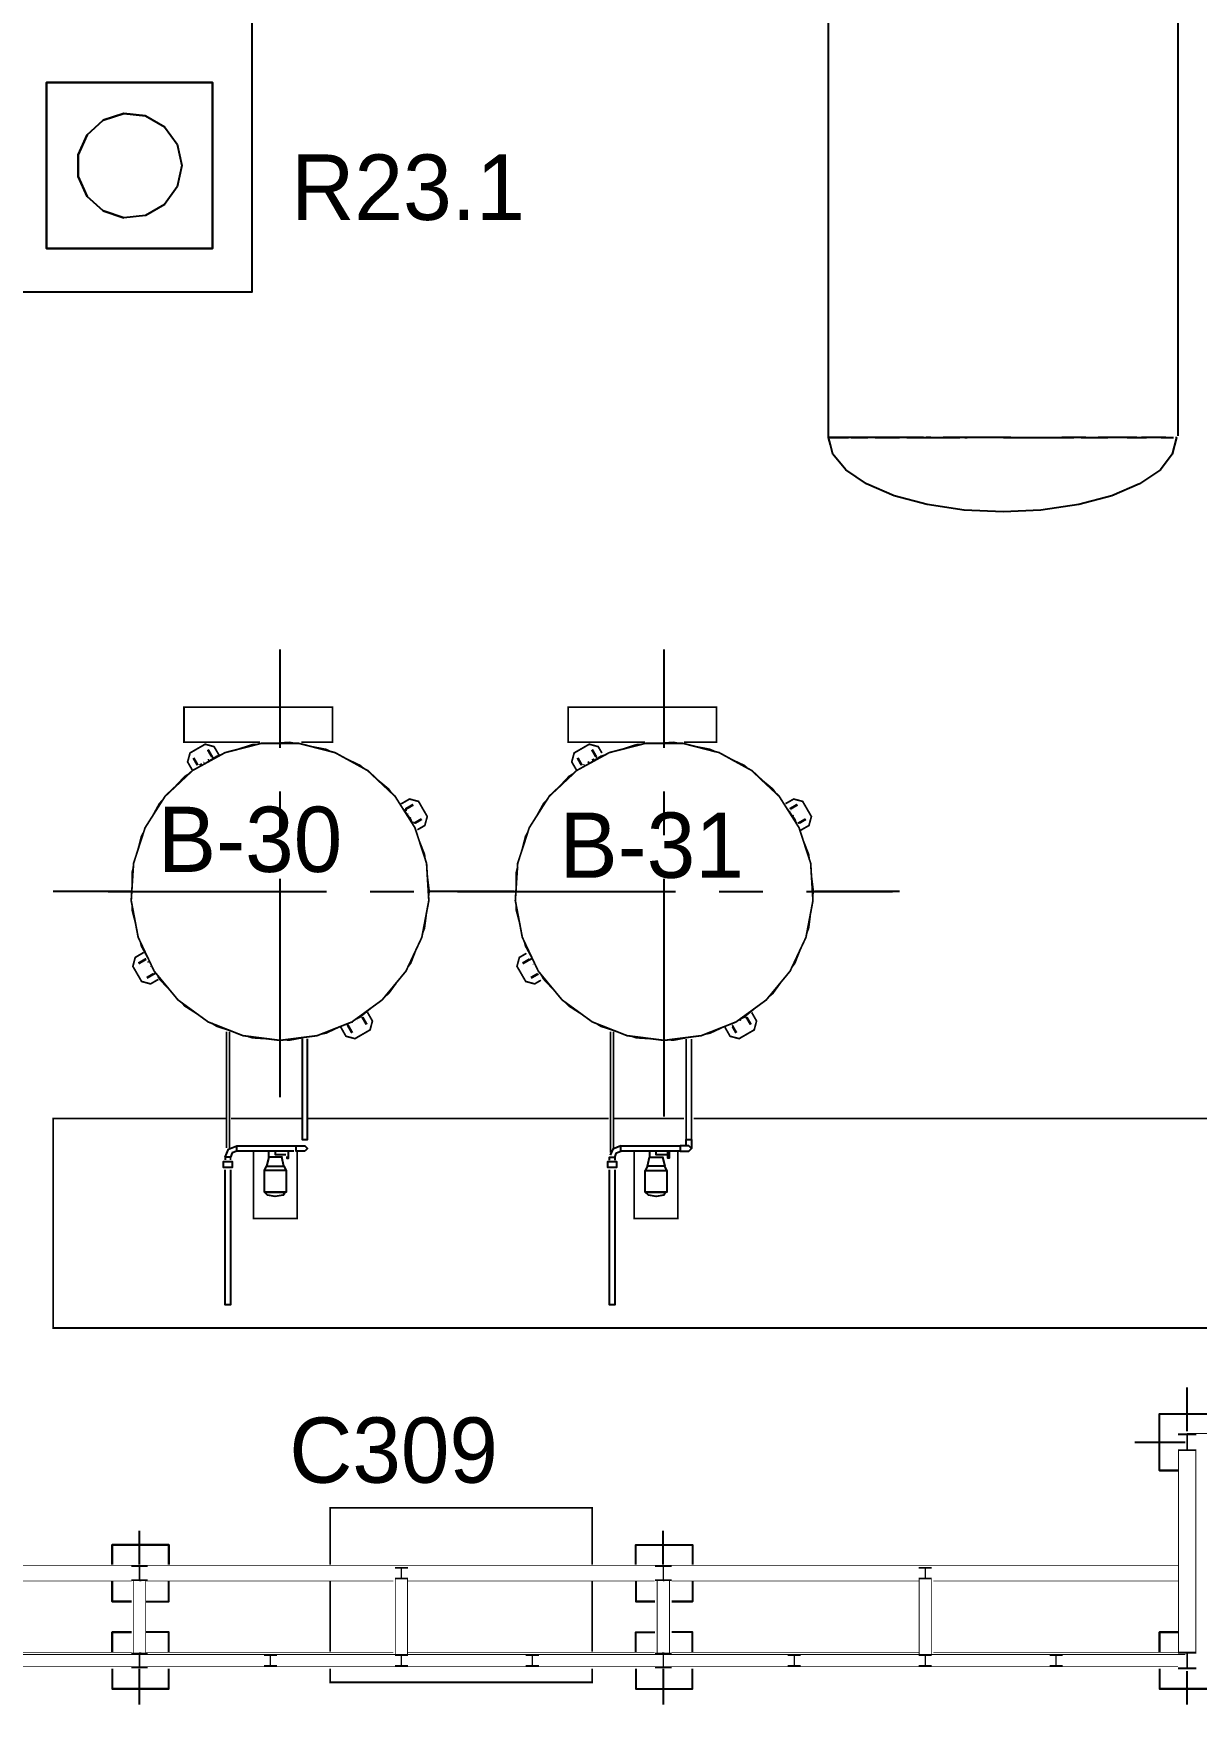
# Model space of a CAD drawing. Extents: x -57244 to 324435, y 15553 to 159369.
# Drawn here: x 139636 to 152959, y 60573 to 79712 of the extents above; entities that cross this region are included whole.
import ezdxf

# ---------------------------------------------------------------- set-up
doc = ezdxf.new("R2010")
doc.units = 0
doc.header["$LTSCALE"] = 2000
doc.header["$MEASUREMENT"] = 0
doc.linetypes.add('CENTER', pattern=[2, 1.25, -0.25, 0.25, -0.25])
doc.linetypes.add('DASHDOT', pattern=[1, 0.5, -0.25, 0, -0.25])
doc.layers.add('BASE', color=253, linetype='CONTINUOUS')
doc.styles.add('TXT', font='TXT', dxfattribs={"height": 0.2})

msp = doc.modelspace()

# ---------------------------------------------------------------- linework, layer by layer
at = {"layer": 'BASE', "linetype": 'Continuous'}
for p, q in [((140436, 77679, 10000), (140673, 77602, 10000)), ((149001, 75083, 4534), (149195, 75083, 4239)), ((149047, 75083, 6536), (149047, 75083, 6536)), ((149278, 75083, 4151), (149528, 75083, 3915)), ((149335, 75083, 6903), (149335, 75083, 6903)), ((149525, 75083, 7082), (149525, 75083, 7082)), ((149639, 75083, 3844), (149833, 75083, 3732)), ((149695, 75083, 7189), (149695, 75083, 7189)), ((149916, 75083, 3684), (149861, 75083, 3716)), ((150249, 75083, 3574), (150055, 75083, 3632)), ((150304, 75083, 3558), (150332, 75083, 3549)), ((150304, 75083, 7442), (150332, 75083, 7451)), ((150665, 75083, 3515), (150526, 75083, 3523)), ((150804, 75083, 3507), (150748, 75083, 3510)), ((150970, 75083, 3523), (151109, 75083, 3547)), ((151012, 75083, 7470), (151012, 75083, 7470)), ((151192, 75083, 3562), (151248, 75083, 3572)), ((151553, 75083, 3686), (151414, 75083, 3626)), ((151636, 75083, 3722), (151664, 75083, 3734)), ((151941, 75083, 3916), (151830, 75083, 3833)), ((152052, 75083, 3998), (151997, 75083, 3957)), ((152163, 75083, 4102), (152274, 75083, 4235)), ((152357, 75083, 4334), (152330, 75083, 4301)), ((152357, 75083, 6667), (152357, 75083, 6667)), ((152524, 75083, 4620), (152441, 75083, 4455)), ((152579, 75083, 4731), (152552, 75083, 4675)), ((152635, 75083, 4869), (152690, 75083, 5104)), ((152663, 75083, 6031), (152693, 75083, 5945)), ((151611, 74317, 5500), (151175, 74254, 5394)), ((152536, 63253), (152746, 63253)), ((140761, 61753), (140536, 61753)), ((140927, 61753), (141186, 61753)), ((146753, 61753), (146536, 61753)), ((146948, 61753), (147186, 61753)), ((141186, 60753), (140536, 60753)), ((146536, 60753), (147186, 60753)), ((153186, 60753), (152536, 60753)), ((152861, 60753, 150), (152861, 60752, 150))]:
    msp.add_line(p, q, dxfattribs=at)
at = {"layer": 'BASE', "linetype": 'CENTER'}
for p, q in [((142461, 67530, 33950), (142461, 72656, 33950)), ((146861, 67530, 33950), (146861, 72656, 33950)), ((140492, 69886, 12014), (149477, 69886, 12014))]:
    msp.add_line(p, q, dxfattribs=at)
at = {"layer": 'BASE', "linetype": 'DASHDOT'}
for p, q in [((140761, 69886, 0), (139861, 69886, 0)), ((145144, 69886, 0), (144173, 69886, 0)), ((148765, 69886, 0), (148584, 69886, 0)), ((149555, 69886, 0), (148765, 69886, 0)), ((146861, 67309, 0), (146861, 68169, 0)), ((152851, 63703, 150), (152851, 64204, 150)), ((152250, 63578, 150), (152829, 63578, 150)), ((140851, 62177, 150), (140851, 62563, 150)), ((146851, 62177, 150), (146851, 62563, 150)), ((140851, 60573, 150), (140851, 60984, 150)), ((146851, 60984, 150), (146851, 60573, 150)), ((152851, 60573, 150), (152851, 60956, 150))]:
    msp.add_line(p, q, dxfattribs=at)
at = {"layer": 'BASE', "linetype": 'Continuous', "extrusion": (-0.993717, 0, 0.111926), "elevation": -147193}
msp.add_lwpolyline([(-75083, 22309), (-75083, 22114), (-85833, 22114), (-85833, 22309)], dxfattribs=at)
at = {"layer": 'BASE', "linetype": 'Continuous'}
for points, elevation in [([(137136, 82549), (142136, 82549), (142136, 76749), (137136, 76749)], 10000), ([(139786, 77249), (141686, 77249), (141686, 79149), (139786, 79149)], 10000), ([(140250, 77846), (140149, 78074), (140149, 78323), (140250, 78551), (140436, 78718), (140673, 78795), (140921, 78769), (141137, 78644), (141284, 78443), (141336, 78199), (141284, 77955), (141137, 77753), (140921, 77628), (140673, 77602), (140436, 77679)], 10600)]:
    msp.add_lwpolyline(points, close=True, dxfattribs=dict(at, elevation=elevation))
msp.add_lwpolyline([(141686, 77249), (139786, 77249), (139786, 79149), (141686, 79149)], close=True, dxfattribs=at)
for points, elevation in [([(140921, 78769), (140673, 78795), (140436, 78718)], 10000), ([(140250, 78551), (140149, 78323), (140149, 78074), (140250, 77846)], 10000), ([(141284, 78443), (141336, 78199), (141284, 77955), (141137, 77753), (140921, 77628)], 10000), ([(152746, 63253), (152536, 63253), (152536, 63903), (153186, 63903), (153186, 63703)], 150), ([(152746, 63253), (152536, 63253), (152536, 63903), (153186, 63903), (153186, 63703)], 150), ([(141186, 62177), (141186, 62403), (140536, 62403), (140536, 62177)], 150), ([(140536, 62177), (140536, 62403), (141186, 62403), (141186, 62177)], 150), ([(146536, 62177), (146536, 62403), (147186, 62403), (147186, 62177)], 150), ([(146536, 62177), (146536, 62403), (147186, 62403), (147186, 62177)], 150), ([(140761, 61753), (140536, 61753), (140536, 61983)], 150), ([(140536, 61983), (140536, 61753), (140761, 61753)], 150), ([(140927, 61753), (141186, 61753), (141186, 61983)], 150), ([(140927, 61753), (141186, 61753), (141186, 61983)], 150), ([(146536, 61983), (146536, 61753), (146753, 61753)], 150), ([(146536, 61983), (146536, 61753), (146753, 61753)], 150), ([(147186, 61983), (147186, 61753), (146948, 61753)], 150), ([(147186, 61983), (147186, 61753), (146948, 61753)], 150), ([(140536, 61178), (140536, 61403), (140761, 61403)], 150), ([(140761, 61403), (140536, 61403), (140536, 61178)], 150), ([(141186, 61178), (141186, 61403), (140927, 61403)], 150), ([(141186, 61178), (141186, 61403), (140927, 61403)], 150), ([(146536, 61178), (146536, 61403), (146753, 61403)], 150), ([(146536, 61178), (146536, 61403), (146753, 61403)], 150), ([(147186, 61178), (147186, 61403), (146948, 61403)], 150), ([(147186, 61178), (147186, 61403), (146948, 61403)], 150), ([(152746, 61403), (152536, 61403), (152536, 61178)], 150), ([(152536, 61178), (152536, 61403), (152746, 61403)], 150), ([(140536, 60984), (140536, 60753), (141186, 60753), (141186, 60984)], 150), ([(140536, 60984), (140536, 60753), (141186, 60753), (141186, 60984)], 150), ([(146536, 60984), (146536, 60753), (147186, 60753), (147186, 60984)], 150), ([(146536, 60984), (146536, 60753), (147186, 60753), (147186, 60984)], 150), ([(152536, 60984), (152536, 60753), (153186, 60753), (153186, 60956)], 150), ([(152536, 60984), (152536, 60753), (153186, 60753), (153186, 60956)], 150)]:
    msp.add_lwpolyline(points, dxfattribs=dict(at, elevation=elevation))
at = {"layer": 'BASE', "linetype": 'Continuous', "extrusion": (-0.960536, -0.254513, 0.112225), "elevation": -161365}
msp.add_lwpolyline([(-34395, 23759), (-34481, 23759), (-34475, 23948)], dxfattribs=at)
at = {"layer": 'BASE', "linetype": 'Continuous', "extrusion": (0, -1, 0), "elevation": -75083}
for points in [[(149833, 7268), (149549, 7104), (149211, 6786), (148956, 6398), (148797, 5961), (148765, 5687)], [(148765, 5313), (148797, 5039), (148945, 4631)], [(148806, 5983), (148793, 5945), (148765, 5694)], [(150360, 7457), (150298, 7450), (150083, 7375)], [(150665, 7485), (150396, 7470), (150360, 7459)], [(150832, 7490), (150743, 7500), (150554, 7479)], [(151692, 7251), (151611, 7302), (151442, 7361)], [(152080, 6973), (151990, 7064), (151858, 7146)], [(152274, 6765), (152115, 6955), (151997, 7043)], [(152607, 6190), (152545, 6368), (152468, 6489)]]:
    msp.add_lwpolyline(points, dxfattribs=at)
at = {"layer": 'BASE', "linetype": 'Continuous', "extrusion": (0, 1, 0), "elevation": 75083}
for points in [[(-148834, 6062), (-148941, 6368), (-148973, 6419)], [(-149306, 6874), (-149496, 7064), (-149555, 7101)], [(-149666, 7171), (-149875, 7302), (-149944, 7326)], [(-149861, 7284), (-149951, 7336), (-150249, 7426)], [(-150748, 7490), (-150859, 7497), (-151109, 7453)], [(-151192, 7438), (-151316, 7416), (-151553, 7314)], [(-152552, 6325), (-152622, 6184), (-152690, 5896)]]:
    msp.add_lwpolyline(points, dxfattribs=at)
at = {"layer": 'BASE', "linetype": 'Continuous', "extrusion": (0, 1, 2.94148e-13), "elevation": 75083}
msp.add_lwpolyline([(-149222, 6790), (-149179, 6747), (-149028, 6507)], dxfattribs=at)
at = {"layer": 'BASE', "linetype": 'Continuous', "extrusion": (0, 1, 5.76727e-13), "elevation": 75083}
msp.add_lwpolyline([(-150998, 7471), (-151188, 7450), (-151275, 7419)], dxfattribs=at)
at = {"layer": 'BASE', "linetype": 'Continuous', "extrusion": (0, -1, 3.42799e-13), "elevation": -75083}
msp.add_lwpolyline([(151636, 7278), (151743, 7232), (151941, 7084)], dxfattribs=at)
at = {"layer": 'BASE', "linetype": 'Continuous', "extrusion": (0, 1, 2.11405e-13), "elevation": 75083}
msp.add_lwpolyline([(-152191, 6862), (-152307, 6747), (-152385, 6622)], dxfattribs=at)
at = {"layer": 'BASE', "linetype": 'Continuous', "extrusion": (0, 1, 1.53683e-13), "elevation": 75083}
msp.add_lwpolyline([(-152524, 6380), (-152414, 6599), (-152330, 6699)], dxfattribs=at)
at = {"layer": 'BASE', "linetype": 'Continuous', "extrusion": (-0.049234, 0.998787, 0), "elevation": 66721}
msp.add_lwpolyline([(-154647, 5607), (-154647, 5393), (-154215, 5500)], dxfattribs=at)
at = {"layer": 'BASE', "linetype": 'Continuous'}
for points, const_width, elevation in [([(142231, 71596), (141361, 71596), (141361, 71996), (143061, 71996), (143061, 71596), (142703, 71596)], 20, 2200), ([(146642, 71596), (145761, 71596), (145761, 71996), (147461, 71996), (147461, 71596), (147086, 71596)], 20, 2200), ([(141454, 71279), (141402, 71369), (141430, 71472), (141603, 71572), (141705, 71544), (141760, 71451)], 20, 275), ([(141981, 71514), (142141, 71566), (142203, 71570)], 20, 10661), ([(142620, 71583), (142568, 71593), (142398, 71582)], 20, 10661), ([(142408, 71582), (142408, 71582)], 20, 10661), ([(146148, 71471), (146105, 71544), (146003, 71572), (145830, 71472), (145802, 71369), (145856, 71277)], 20, 275), ([(146808, 71582), (146808, 71582), (147021, 71582), (147021, 71582)], 20, 10661), ([(146809, 71582), (146968, 71593), (147024, 71582)], 20, 10661), ([(141430, 71472), (141402, 71369), (141454, 71279)], 20, 150), ([(141511, 71332), (141470, 71404), (141478, 71408), (141522, 71332)], 20, 1950), ([(141593, 71344), (141734, 71433), (141787, 71451)], 20, 10661), ([(141649, 71379), (141621, 71362)], 20, 1304), ([(141681, 71415), (141683, 71416), (141635, 71499), (141643, 71504), (141694, 71415)], 20, 1950), ([(141649, 71396), (141633, 71388)], 20, 1950), ([(141760, 71451), (141705, 71544)], 20, 150), ([(141785, 71450), (141785, 71450)], 20, 10661), ([(141988, 71516), (141988, 71516)], 20, 10661), ([(142194, 71569), (142194, 71569)], 20, 10661), ([(143036, 71490), (142989, 71512), (142842, 71540)], 20, 10661), ([(143424, 71290), (143376, 71330), (143230, 71399)], 20, 10661), ([(145922, 71332), (145878, 71408), (145870, 71404), (145911, 71332)], 20, 1950), ([(146185, 71450), (145998, 71347)], 20, 10661), ([(146198, 71454), (146134, 71433), (146004, 71351)], 20, 10661), ([(146081, 71415), (146083, 71416), (146035, 71499), (146043, 71504), (146087, 71427)], 20, 1950), ([(146060, 71403), (146033, 71388)], 20, 1950), ([(146051, 71388), (146060, 71393)], 20, 1950), ([(146087, 71404), (146105, 71415)], 20, 1304), ([(146148, 71471), (146105, 71544)], 20, 150), ([(146134, 71433), (146115, 71422)], 20, 1304), ([(146388, 71516), (146594, 71569)], 20, 10661), ([(146587, 71569), (146541, 71566), (146393, 71517)], 20, 10661), ([(146559, 71567), (146541, 71566)], 20, 1304), ([(147225, 71544), (147389, 71512), (147447, 71485)], 20, 10661), ([(147437, 71489), (147231, 71542)], 20, 10661), ([(147817, 71296), (147631, 71398)], 20, 10661), ([(147808, 71304), (147776, 71330), (147641, 71393)], 20, 10661), ([(141427, 71238), (141372, 71204), (141260, 71085)], 20, 10661), ([(141399, 71221), (141372, 71204)], 20, 1304), ([(141418, 71233), (141418, 71233)], 20, 10661), ([(141565, 71348), (141537, 71332)], 20, 1950), ([(141565, 71338), (141555, 71332)], 20, 1950), ([(141593, 71364), (141585, 71360)], 20, 1950), ([(141618, 71360), (141593, 71344)], 20, 1304), ([(141598, 71347), (141598, 71347)], 20, 10661), ([(143376, 71330), (143396, 71313)], 20, 1304), ([(145810, 71228), (145772, 71204), (145658, 71082)], 20, 10661), ([(145662, 71087), (145818, 71233)], 20, 10661), ([(145937, 71332), (145949, 71339)], 20, 1950), ([(145985, 71360), (146004, 71371)], 20, 1950), ([(146003, 71360), (146004, 71361)], 20, 1950), ([(141262, 71087), (141262, 71087)], 20, 10661), ([(143729, 71025), (143706, 71057), (143575, 71166)], 20, 10661), ([(143646, 71107), (143706, 71057), (143728, 71027)], 20, 1304), ([(147975, 71166), (148106, 71057), (148140, 71010)], 20, 10661), ([(147982, 71159), (148138, 71014)], 20, 10661), ([(141121, 70937), (141079, 70892), (141001, 70749)], 20, 10661), ([(141116, 70931), (141116, 70931)], 20, 10661), ([(143847, 70888), (143944, 70944), (144047, 70917), (144147, 70744), (144119, 70641), (144034, 70592)], 20, 275), ([(143863, 70841), (143863, 70841)], 20, 10661), ([(143979, 70657), (143958, 70711), (143868, 70834)], 20, 10661), ([(143909, 70805), (143898, 70823), (143981, 70871), (143977, 70879), (143896, 70832)], 20, 1950), ([(143899, 70805), (143896, 70810)], 20, 1950), ([(143944, 70944), (144047, 70917)], 20, 150), ([(145401, 70749), (145479, 70892), (145528, 70944)], 20, 10661), ([(145402, 70751), (145402, 70751), (145516, 70931)], 20, 10661), ([(148251, 70891), (148344, 70944), (148447, 70917)], 20, 150), ([(148251, 70891), (148344, 70944), (148447, 70917), (148547, 70744), (148519, 70641), (148418, 70583)], 20, 275), ([(148263, 70841), (148263, 70841), (148377, 70661)], 20, 10661), ([(148269, 70833), (148358, 70711), (148375, 70666)], 20, 10661), ([(148289, 70805), (148307, 70780)], 20, 1304), ([(148297, 70833), (148377, 70879), (148381, 70871), (148307, 70828)], 20, 1950), ([(148307, 70808), (148309, 70805)], 20, 1950), ([(141002, 70751), (141002, 70751)], 20, 10661), ([(143909, 70777), (143923, 70758)], 20, 1304), ([(143923, 70780), (143925, 70777)], 20, 1950), ([(143929, 70749), (143950, 70722)], 20, 1304), ([(143957, 70722), (143951, 70732)], 20, 1950), ([(143989, 70666), (143979, 70684)], 20, 1950), ([(143991, 70666), (144072, 70713), (144077, 70706), (144007, 70665)], 20, 1950), ([(144034, 70592), (144119, 70641), (144147, 70744)], 20, 150), ([(148329, 70749), (148309, 70777)], 20, 1304), ([(148335, 70760), (148341, 70749)], 20, 1950), ([(148358, 70711), (148350, 70722)], 20, 1304), ([(148409, 70666), (148477, 70706), (148472, 70713), (148391, 70666)], 20, 1950), ([(148418, 70583), (148519, 70641)], 20, 150), ([(140899, 70565), (140873, 70517), (140833, 70361)], 20, 10661), ([(140873, 70517), (140861, 70472)], 20, 1304), ([(144052, 70472), (144115, 70313), (144123, 70250)], 20, 10661), ([(145233, 70361), (145233, 70361), (145299, 70564), (145299, 70564)], 20, 10661), ([(145233, 70361), (145273, 70517), (145294, 70555)], 20, 10661), ([(145247, 70417), (145261, 70472)], 20, 1304), ([(145273, 70517), (145268, 70500)], 20, 1304), ([(148452, 70472), (148515, 70313), (148523, 70250)], 20, 10661), ([(148456, 70462), (148522, 70259)], 20, 10661), ([(144122, 70259), (144122, 70259)], 20, 10661), ([(140766, 69945), (140766, 70102), (140783, 70167)], 20, 10661), ([(144148, 70056), (144169, 69888), (144162, 69834)], 20, 10661), ([(144149, 70047), (144149, 70047)], 20, 10661), ([(145183, 70167), (145166, 70102), (145166, 69945)], 20, 10661), ([(145166, 69941), (145180, 70154), (145180, 70154)], 20, 10661), ([(145166, 70028), (145166, 70102), (145176, 70139)], 20, 1304), ([(148562, 69834), (148569, 69888), (148548, 70056)], 20, 10661), ([(148549, 70047), (148562, 69835)], 20, 10661), ([(140766, 69723), (140766, 69674), (140804, 69529)], 20, 10661), ([(144162, 69835), (144162, 69835)], 20, 10661), ([(145166, 69728), (145206, 69518)], 20, 10661), ([(145166, 69723), (145166, 69674), (145204, 69529)], 20, 10661), ([(145175, 69640), (145166, 69674), (145166, 69723)], 20, 1304), ([(140806, 69518), (140806, 69518)], 20, 10661), ([(144097, 69418), (144115, 69463), (144134, 69612)], 20, 10661), ([(144127, 69556), (144116, 69473)], 20, 1304), ([(148495, 69413), (148495, 69413), (148535, 69622)], 20, 10661), ([(148497, 69418), (148515, 69463), (148534, 69612)], 20, 10661), ([(140859, 69311), (140859, 69311)], 20, 10661), ([(140873, 69259), (140861, 69307)], 20, 1304), ([(140953, 69113), (140873, 69259), (140861, 69307)], 20, 10661), ([(145350, 69119), (145259, 69311)], 20, 10661), ([(145261, 69307), (145273, 69259), (145353, 69113)], 20, 10661), ([(145268, 69279), (145273, 69259), (145311, 69190)], 20, 1304), ([(140899, 69187), (140802, 69130), (140775, 69028), (140875, 68855), (140977, 68827), (141066, 68878)], 20, 275), ([(140899, 69187), (140802, 69130), (140775, 69028), (140875, 68855)], 20, 150), ([(140927, 69118), (140845, 69070), (140850, 69062), (140927, 69107)], 20, 1950), ([(140947, 69085), (140955, 69071)], 20, 1950), ([(144020, 69224), (143958, 69065), (143923, 69018)], 20, 10661), ([(143958, 69065), (143965, 69085)], 20, 1304), ([(145283, 69177), (145202, 69130), (145175, 69028), (145275, 68855), (145377, 68827), (145449, 68869)], 20, 275), ([(145338, 69100), (145332, 69110), (145250, 69062), (145245, 69070), (145318, 69113)], 20, 1950), ([(145323, 69168), (145338, 69140)], 20, 1304), ([(148326, 69022), (148417, 69214), (148417, 69214)], 20, 10661), ([(148418, 69218), (148358, 69065), (148332, 69029)], 20, 10661), ([(148358, 69065), (148376, 69113)], 20, 1304), ([(141012, 68946), (140941, 68905), (140945, 68897), (141030, 68946)], 20, 1950), ([(140983, 69023), (140979, 69029)], 20, 1950), ([(141060, 68918), (141079, 68884), (141177, 68780)], 20, 10661), ([(143926, 69022), (143926, 69022)], 20, 10661), ([(145412, 68946), (145341, 68905), (145345, 68897), (145422, 68941)], 20, 1950), ([(145363, 69057), (145366, 69052)], 20, 1950), ([(145449, 68938), (145479, 68884), (145588, 68768)], 20, 10661), ([(145453, 68931), (145589, 68767)], 20, 10661), ([(145525, 68835), (145479, 68884), (145460, 68918)], 20, 1304), ([(140977, 68827), (141066, 68878)], 20, 150), ([(141189, 68767), (141189, 68767)], 20, 10661), ([(143674, 68692), (143706, 68719), (143791, 68835)], 20, 10661), ([(143679, 68696), (143706, 68719)], 20, 1304), ([(143800, 68849), (143800, 68849)], 20, 10661), ([(148057, 68678), (148106, 68719), (148196, 68843)], 20, 10661), ([(148064, 68684), (148200, 68849)], 20, 10661), ([(141333, 68613), (141372, 68572), (141510, 68484)], 20, 10661), ([(141335, 68611), (141335, 68611)], 20, 10661), ([(141371, 68573), (141372, 68572)], 20, 1304), ([(143507, 68554), (143376, 68446), (143319, 68419)], 20, 10661), ([(143500, 68548), (143500, 68548)], 20, 10661), ([(143664, 68684), (143664, 68684)], 20, 10661), ([(145733, 68613), (145772, 68572), (145921, 68477)], 20, 10661), ([(145735, 68611), (145908, 68486), (145908, 68486)], 20, 10661), ([(147724, 68421), (147776, 68446), (147891, 68541)], 20, 10661), ([(147727, 68423), (147900, 68548), (147900, 68548)], 20, 10661), ([(141898, 68289), (141734, 68342), (141676, 68379)], 20, 10661), ([(141688, 68371), (141688, 68371)], 20, 10661), ([(141787, 68325), (141734, 68342)], 20, 1304), ([(141815, 68316), (141870, 68298)], 20, 1304), ([(143142, 68336), (142989, 68264), (142931, 68253)], 20, 10661), ([(143134, 68332), (143134, 68332)], 20, 10661), ([(143154, 68336), (143216, 68227), (143319, 68200), (143492, 68300), (143519, 68402), (143462, 68502)], 20, 275), ([(143216, 68227), (143154, 68336)], 20, 150), ([(143246, 68364), (143239, 68359), (143286, 68277), (143278, 68272), (143230, 68356)], 20, 1950), ([(143294, 68391), (143285, 68386)], 20, 1950), ([(143327, 68423), (143327, 68423)], 20, 10661), ([(143342, 68419), (143341, 68418)], 20, 1950), ([(143376, 68446), (143396, 68463)], 20, 1304), ([(143409, 68447), (143452, 68372), (143444, 68368), (143398, 68447)], 20, 1950), ([(143519, 68402), (143462, 68502)], 20, 150), ([(146282, 68294), (146134, 68342), (146087, 68372)], 20, 10661), ([(146088, 68371), (146088, 68371), (146286, 68293), (146286, 68293)], 20, 10661), ([(147534, 68332), (147534, 68332), (147336, 68253)], 20, 10661), ([(147336, 68253), (147389, 68264), (147530, 68330)], 20, 10661), ([(147558, 68329), (147616, 68227), (147719, 68200), (147892, 68300), (147919, 68402), (147863, 68500)], 20, 275), ([(147558, 68329), (147616, 68227)], 20, 150), ([(147641, 68361), (147646, 68364)], 20, 1950), ([(147641, 68355), (147686, 68277), (147678, 68272), (147641, 68337)], 20, 1950), ([(147724, 68409), (147742, 68419)], 20, 1950), ([(147808, 68472), (147780, 68449)], 20, 1304), ([(147780, 68441), (147790, 68447)], 20, 1950), ([(147809, 68447), (147852, 68372), (147844, 68368), (147798, 68447)], 20, 1950), ([(147811, 68475), (147835, 68495)], 20, 1304), ([(147863, 68500), (147919, 68402), (147892, 68300)], 20, 150), ([(141847, 66949), (141847, 68280)], 20, 325), ([(141881, 68280), (141881, 66949)], 20, 325), ([(141886, 68293), (141886, 68293)], 20, 10661), ([(142092, 68226), (142141, 68210), (142314, 68199)], 20, 10661), ([(142509, 68187), (142568, 68183), (142731, 68214)], 20, 10661), ([(142647, 68198), (142592, 68188)], 20, 1304), ([(142726, 68213), (142726, 68213)], 20, 10661), ([(142936, 68253), (142936, 68253)], 20, 10661), ([(142989, 68264), (142980, 68262)], 20, 1304), ([(146247, 68280), (146247, 66893)], 20, 325), ([(146281, 66949), (146281, 68280)], 20, 325), ([(146476, 68231), (146541, 68210), (146698, 68200)], 20, 10661), ([(146490, 68227), (146490, 68227), (146701, 68200)], 20, 10661), ([(147126, 68213), (146914, 68187)], 20, 10661), ([(147114, 68211), (146968, 68183), (146920, 68186)], 20, 10661), ([(147058, 68201), (146975, 68185)], 20, 1304), ([(147114, 68197), (147114, 67043)], 20, 325), ([(147174, 67043), (147174, 68197)], 20, 325), ([(141843, 67286), (139861, 67286), (139861, 64886), (148765, 64886)], 20, 150), ([(141898, 67286), (142703, 67286)], 20, 150), ([(146226, 67286), (142786, 67286)], 20, 150), ([(146282, 67286), (147086, 67286)], 20, 150), ([(147197, 67286), (148765, 67286)], 20, 150), ([(148765, 67286), (150637, 67286)], 20, 150), ([(151581, 67286), (148765, 67286)], 20, -50), ([(151581, 67286), (153861, 67286), (153861, 64886), (148765, 64886)], 20, -50), ([(148765, 64886), (153861, 64886), (153861, 67286), (151581, 67286)], 20, 150), ([(141834, 66810), (141834, 66843)], 20, 675), ([(141894, 66843), (141894, 66810)], 20, 675), ([(141964, 66973), (141964, 66973)], 20, 675), ([(142156, 66905), (142156, 66141), (142656, 66141), (142656, 66905)], 20, 200), ([(146364, 66913), (146364, 66913)], 20, 675), ([(146518, 66905), (146518, 66141), (147018, 66141), (147018, 66905)], 20, 200), ([(147044, 66943), (147044, 66943)], 20, 705), ([(147169, 66947), (147174, 66943)], 20, 425), ([(142326, 66441), (142326, 66441)], 20, 423), ([(146717, 66441), (146717, 66441)], 20, 436), ([(146783, 66441), (146783, 66441)], 20, 451), ([(152829, 63663), (152751, 63663), (152751, 63673), (152829, 63673)], 10, 150), ([(156848, 63678), (152854, 63678), (152854, 63581)], 10, 7040), ([(156848, 63647), (156848, 63678), (152854, 63678), (152854, 63581)], 10, 6870), ([(156848, 63647), (156848, 63678), (152854, 63678), (152854, 63508)], 10, 7050), ([(152854, 63508), (152854, 63678)], 10, 6860), ([(152854, 63508), (152854, 63575)], 10, 6870), ([(152847, 63483), (152751, 63483)], 10, 7790), ([(152751, 63483), (152951, 63483), (152951, 61173), (152751, 61173)], 10, 7610), ([(152951, 63483), (152854, 63483)], 10, 7790), ([(146036, 62177), (146036, 62828), (143036, 62828), (143036, 62177)], 20, 150), ([(140848, 62168), (137946, 62168)], 10, 5379), ([(137946, 62168), (140848, 62168)], 10, 5540), ([(140761, 61988), (137946, 61988), (137946, 62168), (140848, 62168), (140848, 62010)], 10, 5550), ([(140761, 61988), (137946, 61988), (137946, 62075)], 10, 5540), ([(140848, 62081), (140848, 62168)], 10, 5388), ([(140848, 62010), (140848, 62075)], 10, 5388), ([(146848, 62010), (146848, 62168), (140854, 62168), (140854, 61988), (140872, 61988)], 10, 5379), ([(140854, 62081), (140854, 62168)], 10, 5540), ([(146848, 62010), (146848, 62168), (140854, 62168), (140854, 61988), (140872, 61988)], 10, 5550), ([(140854, 62081), (140854, 62168), (146848, 62168)], 10, 5388), ([(140872, 61988), (140854, 61988), (140854, 62075)], 10, 5388), ([(143848, 62038), (143848, 62136), (143781, 62136), (143781, 62144), (143921, 62144), (143921, 62136), (143853, 62136), (143853, 62038)], 10, 5550), ([(143781, 62011), (143781, 61145)], 10, 6167), ([(143781, 62011), (143848, 62011)], 10, 6176), ([(143781, 62011), (143781, 61145), (143848, 61145)], 10, 6291), ([(143853, 62011), (143921, 62011)], 10, 6176), ([(146848, 62081), (146848, 62168)], 10, 5540), ([(146848, 62075), (146848, 62010)], 10, 5540), ([(146854, 62081), (146854, 62168), (148765, 62168)], 10, 5540), ([(148765, 62168), (146854, 62168), (146854, 61988), (146864, 61988)], 10, 5379), ([(148765, 62168), (146854, 62168), (146854, 61988), (146864, 61988)], 10, 5550), ([(152746, 62168), (148765, 62168)], 10, 5550), ([(148765, 62168), (152746, 62168)], 10, 5379), ([(149848, 62038), (149848, 62136), (149781, 62136), (149781, 62144), (149921, 62144), (149921, 62136), (149853, 62136), (149853, 62038)], 10, 5550), ([(149781, 62011), (149848, 62011)], 10, 6291), ([(149848, 61145), (149781, 61145), (149781, 62011)], 10, 6176), ([(149781, 62011), (149921, 62011), (149921, 61145), (149781, 61145)], 10, 6167), ([(149921, 62011), (149853, 62011)], 10, 6291), ([(140848, 61992), (140781, 61992)], 10, 6176), ([(140781, 61164), (140921, 61164), (140921, 61992)], 10, 6167), ([(140848, 61164), (140781, 61164), (140781, 61992)], 10, 6292), ([(140921, 61164), (140921, 61992), (140853, 61992)], 10, 6176), ([(140921, 61992), (140921, 61164), (140853, 61164)], 10, 6291), ([(140927, 61988), (143757, 61988)], 10, 5379), ([(140927, 61988), (143757, 61988)], 10, 5388), ([(143757, 61988), (140927, 61988)], 10, 5550), ([(143036, 61178), (143036, 61983)], 20, 150), ([(146753, 61988), (143923, 61988)], 10, 5379), ([(143923, 61988), (146753, 61988)], 10, 5388), ([(143923, 61988), (146753, 61988)], 10, 5550), ([(146036, 61983), (146036, 61178)], 20, 150), ([(146781, 61992), (146781, 61164), (146921, 61164), (146921, 61992)], 10, 6167), ([(146781, 61992), (146848, 61992)], 10, 6176), ([(146848, 61164), (146781, 61164), (146781, 61992)], 10, 6292), ([(146853, 61992), (146921, 61992)], 10, 6176), ([(146948, 61988), (148765, 61988)], 10, 5379), ([(148765, 61988), (146948, 61988)], 10, 5550), ([(148765, 61988), (149777, 61988)], 10, 5550), ([(149777, 61988), (148765, 61988)], 10, 5388), ([(149944, 61988), (152746, 61988)], 10, 5550), ([(152746, 61988), (149944, 61988)], 10, 5388), ([(137854, 61081), (137854, 61148), (140848, 61148)], 10, 6176), ([(139290, 61008), (137854, 61008), (137854, 61148), (140848, 61148), (140848, 61012)], 10, 6167), ([(140761, 61168), (137931, 61168)], 10, 5388), ([(140761, 61168), (137931, 61168)], 10, 5540), ([(137931, 61168), (140761, 61168)], 10, 5550), ([(140848, 61150), (140848, 61168), (140844, 61168)], 10, 5388), ([(140844, 61168), (140848, 61168)], 10, 5540), ([(140848, 61150), (140848, 61168), (140844, 61168)], 10, 5550), ([(140848, 61148), (140848, 61081)], 10, 6291), ([(140848, 61075), (140848, 61012)], 10, 6291), ([(140854, 61123), (140854, 61168), (140872, 61168)], 10, 5550), ([(140854, 61123), (140854, 61168), (140872, 61168)], 10, 5379), ([(143848, 61081), (143848, 61148), (140854, 61148), (140854, 61081)], 10, 6176), ([(140854, 61148), (143848, 61148)], 10, 6291), ([(143848, 61148), (140854, 61148), (140854, 61008), (142287, 61008)], 10, 6167), ([(140927, 61168), (143757, 61168)], 10, 5550), ([(140927, 61168), (143757, 61168)], 10, 5379), ([(143848, 61145), (143781, 61145), (143781, 61148)], 10, 6300), ([(143848, 61136), (143848, 61144)], 10, 6300), ([(143848, 61012), (143848, 61075)], 10, 6176), ([(143853, 61145), (143921, 61145)], 10, 6176), ([(146848, 61148), (143854, 61148), (143854, 61081)], 10, 6176), ([(143854, 61012), (143854, 61148)], 10, 6167), ([(143921, 61148), (143921, 61145), (143854, 61145)], 10, 6300), ([(143854, 61136), (143854, 61144)], 10, 6300), ([(143854, 61075), (143854, 61012)], 10, 6176), ([(146753, 61168), (143923, 61168)], 10, 5550), ([(146753, 61168), (143923, 61168)], 10, 5379), ([(146837, 61168), (146848, 61168), (146848, 61150)], 10, 5379), ([(146848, 61150), (146848, 61168), (146837, 61168)], 10, 5550), ([(146848, 61150), (146848, 61168)], 10, 5540), ([(146848, 61148), (146848, 61012)], 10, 6167), ([(146848, 61148), (146848, 61081)], 10, 6291), ([(146848, 61075), (146848, 61012)], 10, 6291), ([(146864, 61168), (146854, 61168)], 10, 5379), ([(146854, 61123), (146854, 61168), (146864, 61168)], 10, 5550), ([(146854, 61123), (146854, 61168)], 10, 5540), ([(148765, 61148), (146854, 61148), (146854, 61008), (148765, 61008)], 10, 6300), ([(146854, 61081), (146854, 61148)], 10, 6291), ([(148765, 61148), (146854, 61148)], 10, 6167), ([(146948, 61168), (148765, 61168)], 10, 5379), ([(146948, 61168), (148765, 61168)], 10, 5550), ([(149777, 61168), (148765, 61168)], 10, 5550), ([(148765, 61008), (149848, 61008), (149848, 61148), (148765, 61148)], 10, 6300), ([(148765, 61148), (149848, 61148)], 10, 6167), ([(149848, 61081), (149848, 61148), (148765, 61148)], 10, 6176), ([(149848, 61145), (149848, 61148), (149781, 61148)], 10, 6300), ([(149848, 61136), (149848, 61144)], 10, 6300), ([(149848, 61012), (149848, 61075)], 10, 6176), ([(149921, 61145), (149853, 61145)], 10, 6176), ([(149854, 61012), (149854, 61148), (152829, 61148)], 10, 6167), ([(149854, 61145), (149921, 61145), (149921, 61148)], 10, 6300), ([(149854, 61081), (149854, 61148)], 10, 6291), ([(152829, 61148), (149854, 61148), (149854, 61008), (152746, 61008)], 10, 6300), ([(149854, 61081), (149854, 61148), (152829, 61148)], 10, 6176), ([(149854, 61144), (149854, 61136)], 10, 6300), ([(149854, 61075), (149854, 61012)], 10, 6176), ([(149944, 61168), (152746, 61168)], 10, 5550), ([(152854, 61173), (152951, 61173)], 10, 7620), ([(152854, 61012), (152854, 61150)], 10, 7050), ([(152854, 61150), (152854, 61081)], 10, 6870), ([(152854, 61012), (152854, 61075)], 10, 6870), ([(140844, 61008), (139401, 61008)], 10, 6167), ([(140844, 61008), (139401, 61008)], 10, 6291), ([(140844, 61008), (139401, 61008)], 10, 6176), ([(142348, 61020), (142281, 61020), (142281, 61011), (142421, 61011), (142421, 61020), (142353, 61020), (142353, 61039)], 10, 6176), ([(142353, 61020), (142353, 61039)], 10, 6292), ([(142398, 61008), (143757, 61008)], 10, 6167), ([(146036, 60984), (146036, 60828), (143036, 60828), (143036, 60984)], 20, 150), ([(143848, 61039), (143848, 61020), (143781, 61020), (143781, 61011), (143896, 61011)], 10, 5550), ([(143848, 61020), (143781, 61020), (143781, 61011), (143848, 61011)], 10, 6176), ([(143848, 61020), (143848, 61011)], 10, 6300), ([(143921, 61012), (143921, 61020), (143853, 61020), (143853, 61039)], 10, 5550), ([(143921, 61012), (143921, 61020), (143854, 61020)], 10, 6292), ([(143854, 61020), (143921, 61020), (143921, 61012)], 10, 6176), ([(143854, 61011), (143854, 61020)], 10, 6300), ([(143896, 61011), (143854, 61011)], 10, 6176), ([(143854, 61011), (143896, 61011)], 10, 6292), ([(143896, 61008), (145255, 61008)], 10, 6167), ([(145348, 61039), (145348, 61020), (145281, 61020), (145281, 61011), (145394, 61011)], 10, 5550), ([(145394, 61011), (145281, 61011), (145281, 61020), (145348, 61020), (145348, 61039)], 10, 6176), ([(145421, 61012), (145421, 61020), (145353, 61020), (145353, 61039)], 10, 6176), ([(145353, 61039), (145353, 61020), (145421, 61020), (145421, 61012)], 10, 5550), ([(145353, 61020), (145353, 61039)], 10, 6292), ([(146837, 61008), (145394, 61008)], 10, 6167), ([(148418, 61011), (148281, 61011), (148281, 61020), (148348, 61020), (148348, 61039)], 10, 6176), ([(148421, 61012), (148421, 61020), (148353, 61020), (148353, 61039)], 10, 6176), ([(148765, 61008), (149805, 61008)], 10, 6176), ([(149853, 61039), (149853, 61020), (149921, 61020), (149921, 61011), (149781, 61011), (149781, 61020), (149848, 61020), (149848, 61039)], 10, 5550), ([(149848, 61011), (149781, 61011), (149781, 61020), (149848, 61020)], 10, 6176), ([(149848, 61011), (149781, 61011), (149781, 61020), (149848, 61020)], 10, 6292), ([(149848, 61020), (149848, 61011)], 10, 6300), ([(149854, 61011), (149921, 61011), (149921, 61020), (149854, 61020)], 10, 6176), ([(149854, 61011), (149854, 61020)], 10, 6300), ([(149854, 61011), (149921, 61011), (149921, 61020), (149854, 61020)], 10, 6292), ([(151303, 61008), (149916, 61008)], 10, 6167), ([(151353, 61039), (151353, 61020), (151421, 61020), (151421, 61011), (151281, 61011), (151281, 61020), (151348, 61020), (151348, 61039)], 10, 6176), ([(151348, 61039), (151348, 61020), (151281, 61020), (151281, 61011), (151421, 61011), (151421, 61020), (151353, 61020), (151353, 61039)], 10, 5550), ([(151353, 61039), (151353, 61020)], 10, 6292), ([(152746, 61008), (151414, 61008)], 10, 6167), ([(152751, 60984), (152751, 60983), (152940, 60983)], 10, 150)]:
    msp.add_lwpolyline(points, dxfattribs=dict(at, const_width=const_width, elevation=elevation))
for points, const_width, elevation in [([(143630, 68643), (143903, 68973), (144085, 69360), (144165, 69781), (144139, 70208), (144006, 70615), (143777, 70977), (143465, 71270), (143090, 71476), (142675, 71582), (142247, 71582), (141832, 71476), (141457, 71270), (141145, 70977), (140915, 70615), (140783, 70208), (140756, 69781), (140836, 69360), (141019, 68973), (141292, 68643), (141638, 68391), (142036, 68234), (142461, 68180), (142886, 68234), (143284, 68391)], 20, 10661), ([(148030, 68643), (148303, 68973), (148485, 69360), (148565, 69781), (148539, 70208), (148406, 70615), (148177, 70977), (147865, 71270), (147490, 71476), (147075, 71582), (146647, 71582), (146232, 71476), (145857, 71270), (145545, 70977), (145315, 70615), (145183, 70208), (145156, 69781), (145236, 69360), (145419, 68973), (145692, 68643), (146038, 68391), (146436, 68234), (146861, 68180), (147286, 68234), (147684, 68391)], 20, 10661), ([(152847, 63493), (152751, 63493), (152751, 63483), (152951, 63483), (152951, 63493), (152854, 63493), (152854, 63663), (152951, 63663), (152951, 63673), (152751, 63673), (152751, 63663), (152847, 63663)], 10, 7800), ([(152751, 61173), (152751, 63483), (152951, 63483), (152951, 61173)], 10, 7800), ([(140848, 62002), (140848, 62154), (140761, 62154), (140761, 62163), (140941, 62163), (140941, 62154), (140854, 62154), (140854, 62002), (140941, 62002), (140941, 61992), (140761, 61992), (140761, 62002)], 10, 6300), ([(143921, 62011), (143921, 62020), (143853, 62020), (143853, 62136), (143921, 62136), (143921, 62144), (143781, 62144), (143781, 62136), (143848, 62136), (143848, 62020), (143781, 62020), (143781, 62011)], 10, 6300), ([(143781, 62011), (143921, 62011), (143921, 61145), (143781, 61145)], 10, 6300), ([(146941, 62163), (146941, 62154), (146854, 62154), (146854, 62002), (146941, 62002), (146941, 61992), (146761, 61992), (146761, 62002), (146848, 62002), (146848, 62154), (146761, 62154), (146761, 62163)], 10, 6300), ([(149853, 62136), (149921, 62136), (149921, 62144), (149781, 62144), (149781, 62136), (149848, 62136), (149848, 62020), (149781, 62020), (149781, 62011), (149921, 62011), (149921, 62020), (149853, 62020)], 10, 6300), ([(149921, 62011), (149921, 61145), (149781, 61145), (149781, 62011)], 10, 6300), ([(140781, 61992), (140781, 61164), (140921, 61164), (140921, 61992)], 10, 6300), ([(146921, 61992), (146781, 61992), (146781, 61164), (146921, 61164)], 10, 6300), ([(140848, 61148), (137854, 61148), (137854, 61008), (140848, 61008)], 10, 6300), ([(140941, 61154), (140854, 61154), (140854, 61002), (140941, 61002), (140941, 60992), (140761, 60992), (140761, 61002), (140848, 61002), (140848, 61154), (140761, 61154), (140761, 61163), (140941, 61163)], 10, 6300), ([(140854, 61008), (143848, 61008), (143848, 61148), (140854, 61148)], 10, 6300), ([(142421, 61020), (142353, 61020), (142353, 61136), (142421, 61136), (142421, 61144), (142281, 61144), (142281, 61136), (142348, 61136), (142348, 61020), (142281, 61020), (142281, 61011), (142421, 61011)], 10, 6300), ([(143921, 61144), (143781, 61144), (143781, 61136), (143848, 61136), (143848, 61020), (143781, 61020), (143781, 61011), (143921, 61011), (143921, 61020), (143853, 61020), (143853, 61136), (143921, 61136)], 10, 6300), ([(143854, 61008), (146848, 61008), (146848, 61148), (143854, 61148)], 10, 6300), ([(145281, 61144), (145421, 61144), (145421, 61136), (145353, 61136), (145353, 61020), (145421, 61020), (145421, 61011), (145281, 61011), (145281, 61020), (145348, 61020), (145348, 61136), (145281, 61136)], 10, 6300), ([(146941, 61163), (146761, 61163), (146761, 61154), (146848, 61154), (146848, 61002), (146761, 61002), (146761, 60992), (146941, 60992), (146941, 61002), (146854, 61002), (146854, 61154), (146941, 61154)], 10, 6300), ([(148281, 61011), (148281, 61020), (148348, 61020), (148348, 61136), (148281, 61136), (148281, 61144), (148421, 61144), (148421, 61136), (148353, 61136), (148353, 61020), (148421, 61020), (148421, 61011)], 10, 6300), ([(149921, 61144), (149781, 61144), (149781, 61136), (149848, 61136), (149848, 61020), (149781, 61020), (149781, 61011), (149921, 61011), (149921, 61020), (149853, 61020), (149853, 61136), (149921, 61136)], 10, 6300), ([(151281, 61011), (151281, 61020), (151348, 61020), (151348, 61136), (151281, 61136), (151281, 61144), (151421, 61144), (151421, 61136), (151353, 61136), (151353, 61020), (151421, 61020), (151421, 61011)], 10, 6300), ([(152751, 61173), (152751, 61163), (152847, 61163), (152847, 60993), (152751, 60993), (152751, 60983), (152951, 60983), (152951, 60993), (152854, 60993), (152854, 61163), (152951, 61163), (152951, 61173)], 10, 7800)]:
    msp.add_lwpolyline(points, close=True, dxfattribs=dict(at, const_width=const_width, elevation=elevation))
at = {"layer": 'BASE', "linetype": 'Continuous', "extrusion": (-1, 0.000300661, 0), "const_width": 20, "elevation": -142694}
msp.add_lwpolyline([(-67019, 353), (-67086, 325)], dxfattribs=at)
at = {"layer": 'BASE', "linetype": 'Continuous', "extrusion": (-1, 0, 0)}
for points, const_width, elevation in [([(-66976, 353), (-67043, 325)], 20, -142774), ([(-66832, 447), (-66892, 490), (-66905, 481)], 30, -142539), ([(-66913, 675), (-66943, 705), (-66973, 675)], 20, -142644)]:
    msp.add_lwpolyline(points, dxfattribs=dict(at, const_width=const_width, elevation=elevation))
at = {"layer": 'BASE', "linetype": 'Continuous', "const_width": 20}
for points in [[(142656, 66905), (142656, 66141), (142156, 66141)], [(143036, 62177), (143036, 62828), (146036, 62828)], [(143036, 61983), (143036, 61178)], [(146036, 60828), (143036, 60828), (143036, 60984)]]:
    msp.add_lwpolyline(points, dxfattribs=at)
at = {"layer": 'BASE', "linetype": 'Continuous', "extrusion": (1, 0.000165462, 0.000228137), "const_width": 30, "elevation": 142568}
msp.add_lwpolyline([(66882, 449), (66869, 458), (66808, 414)], dxfattribs=at)
at = {"layer": 'BASE', "linetype": 'Continuous', "extrusion": (0, 1, 0), "const_width": 20, "elevation": 66843}
msp.add_lwpolyline([(-146264, 705), (-146294, 675)], dxfattribs=at)
at = {"layer": 'BASE', "linetype": 'Continuous'}
for points in [[(152274, 85833, 6779), (152307, 85833, 6747), (152545, 85833, 6368), (152693, 85833, 5945), (152743, 85833, 5500), (152743, 75105, 5500)], [(152718, 75083, 5779), (152729, 75083, 5732), (152680, 74894, 5726), (152545, 74714, 5500), (152307, 74553, 5500), (151990, 74418, 5500), (151611, 74317, 5500), (151175, 74254, 5607), (150743, 74233, 5500), (150298, 74254, 5500), (149875, 74317, 5500), (149496, 74418, 5500), (149179, 74553, 5500), (148941, 74714, 5500), (148793, 74894, 5500), (148765, 75000, 5500)], [(142714, 68197, 325), (142714, 67043, 325), (142744, 67043, 355), (142774, 67043, 325), (142774, 68197, 325)], [(147114, 66976, 353), (147114, 67043, 325), (147144, 67043, 355), (147174, 67043, 325), (147174, 66972, 354), (147174, 66943, 425)], [(141964, 66913, 675), (141914, 66892, 675), (141894, 66843, 675), (141864, 66843, 705), (141834, 66843, 675), (141872, 66935, 675), (141964, 66973, 675)], [(142620, 66913, 675), (141964, 66913, 675), (141964, 66943, 705), (141964, 66973, 675), (142644, 66973, 675)], [(142331, 66841, 332), (142306, 66741, 332), (142356, 66741, 419), (142456, 66741, 419), (142506, 66741, 332), (142481, 66841, 332)], [(142481, 66850, 332), (142481, 66841, 332), (142444, 66841, 397), (142369, 66841, 397), (142331, 66841, 332), (142331, 66905, 332)], [(142527, 66868, 427), (142407, 66868, 427), (142407, 66892, 451), (142407, 66905, 438)], [(142539, 66850, 392), (142539, 66832, 447), (142557, 66832, 447), (142557, 66855, 376), (142556, 66905, 376)], [(146234, 66810, 675), (146234, 66843, 675), (146264, 66843, 705), (146294, 66843, 675), (146294, 66810, 675)], [(146294, 66843, 675), (146314, 66892, 675), (146364, 66913, 675), (146364, 66943, 705), (146364, 66973, 675), (146272, 66935, 675), (146243, 66865, 675)], [(146364, 66973, 675), (147044, 66973, 675), (147044, 66943, 705), (147044, 66913, 675), (146364, 66913, 675)], [(146843, 66841, 332), (146868, 66741, 332), (146818, 66741, 419), (146718, 66741, 419), (146668, 66741, 332), (146693, 66841, 332)], [(146693, 66905, 332), (146693, 66841, 332), (146731, 66841, 397), (146806, 66841, 397), (146843, 66841, 332), (146843, 66850, 332)], [(146887, 66868, 427), (146768, 66868, 427), (146768, 66892, 451), (146768, 66905, 438)], [(146918, 66905, 481), (146918, 66892, 490), (146918, 66832, 447), (146901, 66832, 447), (146901, 66892, 490), (146901, 66905, 481)], [(147044, 66913, 675), (147115, 66913, 646), (147144, 66913, 575), (147174, 66943, 575), (147144, 66973, 575), (147115, 66973, 646), (147044, 66973, 675)], [(141894, 66699, 675), (141894, 65151, 675), (141864, 65151, 705), (141834, 65151, 675), (141834, 66699, 675)], [(142506, 66741, 332), (142531, 66691, 332), (142495, 66691, 420), (142406, 66691, 457), (142318, 66691, 420), (142281, 66691, 332), (142306, 66741, 332)], [(142531, 66691, 332), (142531, 66441, 332), (142495, 66441, 420), (142406, 66441, 457), (142318, 66441, 420), (142281, 66441, 332), (142281, 66691, 332)], [(146294, 66699, 675), (146294, 65151, 675), (146264, 65151, 705), (146234, 65151, 675), (146234, 66699, 675)], [(146668, 66741, 332), (146643, 66691, 332), (146680, 66691, 420), (146768, 66691, 457), (146857, 66691, 420), (146893, 66691, 332), (146868, 66741, 332)], [(146893, 66691, 332), (146893, 66441, 332), (146857, 66441, 420), (146768, 66441, 457), (146680, 66441, 420), (146643, 66441, 332), (146643, 66691, 332)], [(142495, 66406, 332), (142406, 66391, 332), (142318, 66406, 332), (142281, 66441, 332), (142329, 66441, 430), (142434, 66441, 454), (142519, 66441, 386), (142495, 66406, 332), (142514, 66433, 290)], [(146643, 66441, 332), (146690, 66441, 430), (146796, 66441, 454), (146881, 66441, 386), (146857, 66406, 332), (146768, 66391, 332), (146680, 66406, 332), (146643, 66441, 332), (146690, 66441, 234), (146796, 66441, 210), (146859, 66441, 260)]]:
    msp.add_polyline3d(points, dxfattribs=at)
for points in [[(142744, 66913, 575), (142715, 66913, 646), (142644, 66913, 675), (142644, 66943, 645), (142644, 66973, 675), (142715, 66973, 646), (142744, 66973, 575), (142774, 66943, 575)], [(141889, 66793, 718), (141914, 66793, 675), (141914, 66725, 675), (141889, 66725, 718), (141839, 66725, 718), (141814, 66725, 675), (141814, 66793, 675), (141839, 66793, 718)], [(146239, 66725, 718), (146214, 66725, 675), (146214, 66793, 675), (146239, 66793, 718), (146289, 66793, 718), (146314, 66793, 675), (146314, 66725, 675), (146289, 66725, 718)]]:
    msp.add_polyline3d(points, close=True, dxfattribs=at)

# ---------------------------------------------------------------- texts
at = {"layer": 'BASE', "color": 7, "linetype": 'Continuous', "style": 'TXT'}
msp.add_text('R23.1', height=750, dxfattribs=at).set_placement((142588, 77576, 0))
at = {"layer": 'BASE', "linetype": 'Continuous', "style": 'TXT'}
for s, p in [('B-30', (141062, 70109, 33950)), ('B-31', (145661, 70042, 33950)), ('C309', (142567, 63114, 33950))]:
    msp.add_text(s, height=747.5, dxfattribs=at).set_placement(p)

doc.saveas('drawing.dxf')
